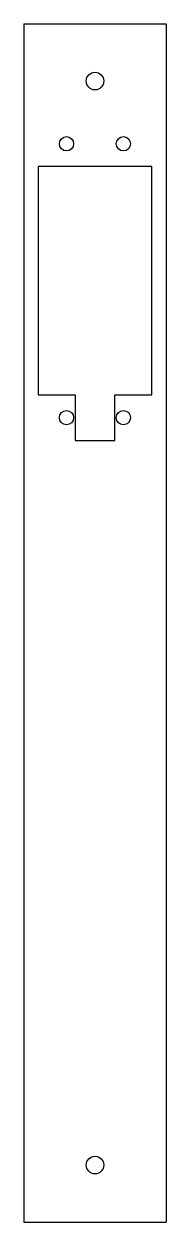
# Model space of a CAD drawing. Header units: millimetres. Extents: x -16 to 9, y -195 to 15.
import ezdxf

# ---------------------------------------------------------------- set-up
doc = ezdxf.new("R2010")
doc.units = ezdxf.units.MM

msp = doc.modelspace()

# ---------------------------------------------------------------- linework, layer by layer
at = {"color": 7, "linetype": 'Continuous', "lineweight": 25}
for p, q in [((-15.63, 14.6), (9.37, 14.6)), ((-15.63, 14.6), (-15.63, -195.4)), ((9.37, 14.6), (9.37, -195.4)), ((-13.13, -10.4), (-13.13, -50.4)), ((6.87, -10.4), (-13.13, -10.4)), ((6.87, -50.4), (6.87, -10.4)), ((-13.13, -50.4), (-6.63, -50.4)), ((-6.63, -50.4), (-6.63, -58.4)), ((0.37, -50.4), (6.87, -50.4)), ((0.37, -58.4), (0.37, -50.4)), ((-6.63, -58.4), (0.37, -58.4)), ((-15.63, -195.4), (9.37, -195.4))]:
    msp.add_line(p, q, dxfattribs=at)
for centre, radius in [((-3.13, 4.6), 1.55), ((-8.13, -6.4), 1.25), ((1.87, -6.4), 1.25), ((-8.13, -54.4), 1.25), ((1.87, -54.4), 1.25), ((-3.13, -185.4), 1.55)]:
    msp.add_circle(centre, radius, dxfattribs=at)

doc.saveas('drawing.dxf')
